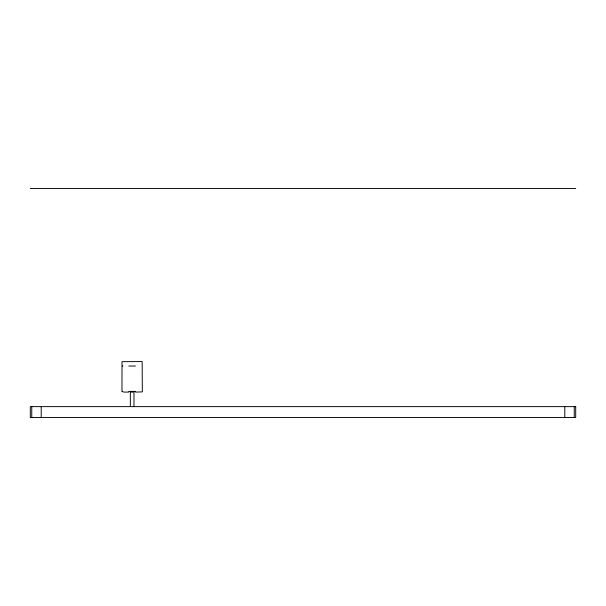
<?xml version="1.0" encoding="UTF-8"?>
<svg xmlns="http://www.w3.org/2000/svg" width="606" height="606" viewBox="0 0 606 606"><rect width="100%" height="100%" fill="white"/><g stroke="black" fill="none" stroke-linecap="round" stroke-linejoin="round"><path stroke-width="0.91" d="M121.973 391.824L122.003 361.684L142.145 361.562L142.327 391.893L135.547 392.082M30.3 188.466L575.7 188.466M122.336 366.039L122.927 366.039M128.798 366.039L135.509 366.039M122.336 391.393L122.927 391.393M128.798 391.393L135.509 391.393M123.556 392.082L128.76 392.082M574.246 406.626L574.246 417.534M564.792 406.626L564.792 417.534M133.971 406.626L133.971 392.082L130.335 392.082L130.335 406.626M41.208 406.626L41.208 417.534M31.754 406.626L31.754 417.534M575.7 406.626L30.3 406.626L30.3 417.534L575.7 417.534L575.7 406.626"/></g></svg>
